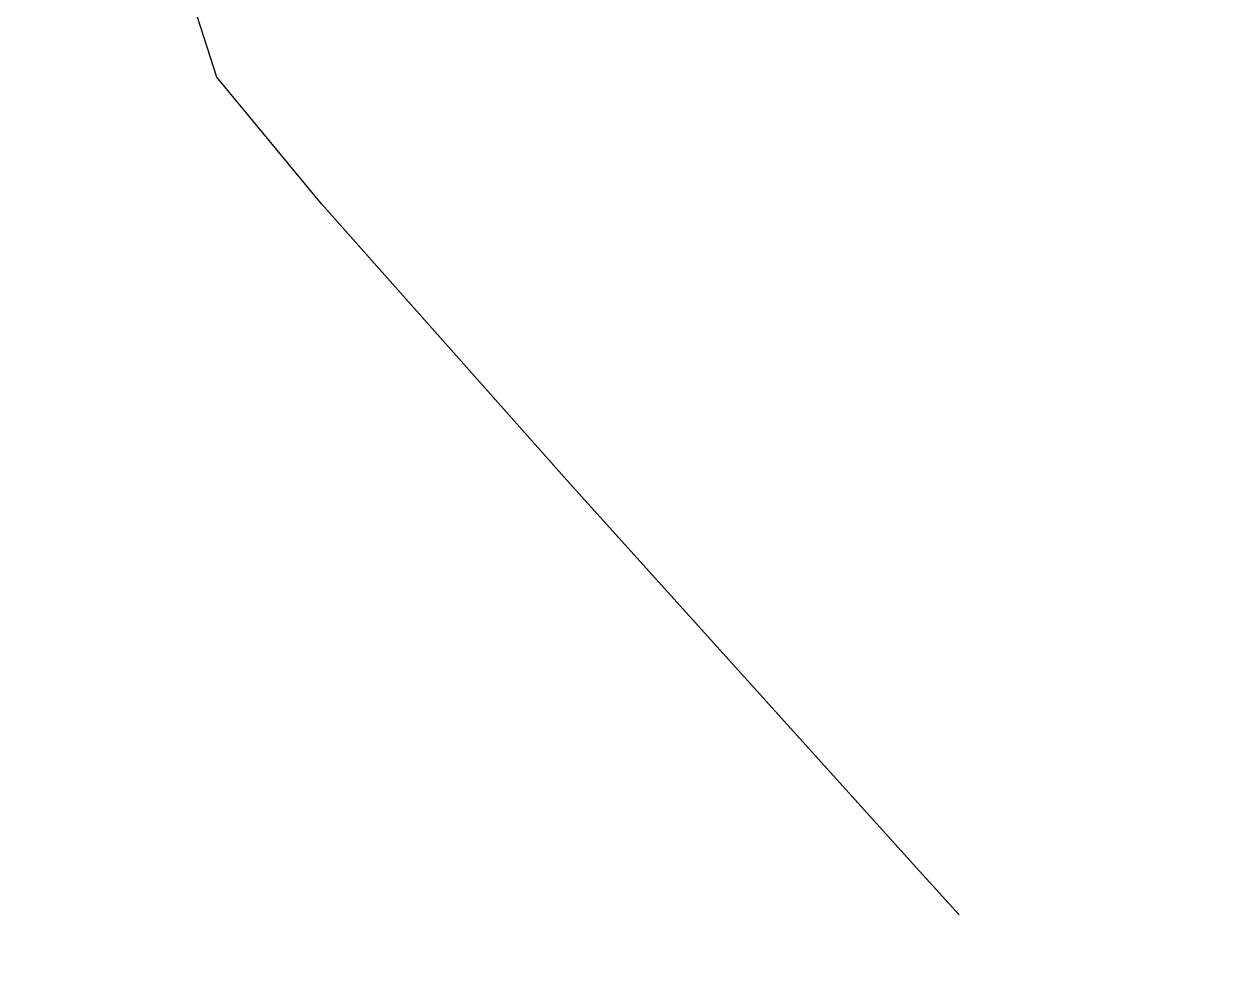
# Model space of a CAD drawing. Header units: metres. Extents: x 507606 to 508087, y 6966978 to 6967359.
# Drawn here: x 507905.943 to 507908.705, y 6967150.732 to 6967152.864 of the extents above; entities that cross this region are included whole.
import ezdxf

# ---------------------------------------------------------------- set-up
doc = ezdxf.new("R2010")
doc.units = ezdxf.units.M
doc.linetypes.add('ISO-DASHED2', pattern=[6, 4, -2])
doc.layers.add('CON_EX. MIN', color=253, linetype='ISO-DASHED2')

# ---------------------------------------------------------------- blocks, each defined once
blk = doc.blocks.new('XE_CONTOURS EXIST_1')
at = {"layer": 'CON_EX. MIN', "color": 253, "linetype": 'ISO-DASHED2', "lineweight": -3, "elevation": 5.1, "flags": 128}
blk.add_lwpolyline([(507898.9228, 6967147.3349), (507898.9636, 6967147.2744), (507899.0723, 6967147.1154), (507899.2969, 6967146.7908), (507899.6927, 6967146.2237), (507900.3029, 6967145.3553), (507900.99, 6967144.3827), (507901.6992, 6967143.3842), (507902.3756, 6967142.438), (507902.9641, 6967141.6225), (507903.41, 6967141.0158), (507903.6584, 6967140.6962), (507903.9483, 6967140.3982), (507904.3785, 6967139.9909), (507904.8804, 6967139.5301), (507905.3851, 6967139.0718), (507905.8239, 6967138.6717), (507906.1283, 6967138.3857), (507906.4395, 6967138.0717), (507906.9492, 6967137.5494), (507907.5725, 6967136.9071), (507908.2241, 6967136.2334), (507908.819, 6967135.6164), (507909.2721, 6967135.1446), (507909.4982, 6967134.9063), (507909.7228, 6967134.6535), (507910.0391, 6967134.2898), (507910.3534, 6967133.9244), (507910.5722, 6967133.6665), (507910.8169, 6967133.3358), (507911.3234, 6967132.6394), (507911.9898, 6967131.7326), (507912.7146, 6967130.771), (507913.3959, 6967129.9101), (507913.8413, 6967129.3983), (507914.0831, 6967129.1699), (507914.1881, 6967129.1104), (507914.2213, 6967129.1122), (507914.2429, 6967129.1382), (507914.259, 6967129.2638), (507914.2229, 6967129.6133), (507914.084, 6967130.3152), (507913.8107, 6967131.433), (507913.4865, 6967132.6381), (507913.1755, 6967133.7377), (507912.9418, 6967134.539), (507912.8496, 6967134.8494), (507912.8426, 6967134.902), (507912.8427, 6967135.1192), (507912.8435, 6967135.5542), (507912.8451, 6967135.8869), (507912.8491, 6967136.1697), (507912.858, 6967136.7452), (507912.8705, 6967137.4668), (507912.8849, 6967138.1875), (507912.8999, 6967138.7606), (507912.9141, 6967139.0394), (507912.9976, 6967139.3482), (507913.125, 6967139.7489), (507913.1915, 6967139.9493), (507913.2217, 6967140.017), (507913.3339, 6967140.1806), (507913.5813, 6967140.5556), (507913.8331, 6967140.9738), (507913.9586, 6967141.2673), (507913.8928, 6967141.5651), (507913.7054, 6967142.1726), (507913.444, 6967142.9611), (507913.1562, 6967143.8018), (507912.8894, 6967144.5659), (507912.6913, 6967145.1246), (507912.6094, 6967145.3492), (507912.5213, 6967145.454), (507912.4363, 6967145.5595), (507912.4223, 6967145.6977), (507912.4047, 6967145.9339), (507912.3752, 6967146.1052), (507912.1639, 6967146.3471), (507911.6184, 6967146.949), (507910.8333, 6967147.8096), (507909.9031, 6967148.8279), (507908.9222, 6967149.9026), (507907.9851, 6967150.9327), (507907.1864, 6967151.817), (507906.6206, 6967152.4543), (507906.3821, 6967152.7436), (507906.2816, 6967153.0533), (507906.1794, 6967153.5163), (507906.0819, 6967153.9826), (507905.9957, 6967154.3027), (507905.8604, 6967154.6022), (507905.6167, 6967155.0977), (507905.3198, 6967155.657), (507905.0248, 6967156.1481), (507904.7868, 6967156.4389), (507904.4526, 6967156.6034), (507903.8526, 6967156.8224), (507903.1136, 6967157.0504), (507902.3622, 6967157.2418), (507901.8373, 6967157.338), (507901.5306, 6967157.3616), (507901.3828, 6967157.3488), (507901.329, 6967157.3327), (507901.2808, 6967157.3058), (507901.1759, 6967157.2097), (507901.0008, 6967156.9748), (507900.7429, 6967156.5326), (507900.4006, 6967155.859), (507900.0609, 6967155.164), (507899.7506, 6967154.5679), (507899.4964, 6967154.1914), (507899.0958, 6967153.9045), (507898.4272, 6967153.5258), (507897.6378, 6967153.099), (507896.8752, 6967152.6676), (507896.3834, 6967152.3484), (507896.1331, 6967152.1388), (507896.0404, 6967152.0185), (507896.0198, 6967151.9652), (507896.0162, 6967151.9149), (507896.0447, 6967151.776), (507896.1668, 6967151.4831), (507896.4511, 6967150.966), (507896.9446, 6967150.1833), (507897.5178, 6967149.3358), (507898.0914, 6967148.5165), (507898.5861, 6967147.8186), (507898.9228, 6967147.3349)], close=True, dxfattribs=at)

msp = doc.modelspace()

# ---------------------------------------------------------------- block references
msp.add_blockref('XE_CONTOURS EXIST_1', (0, 0))

doc.saveas('drawing.dxf')
